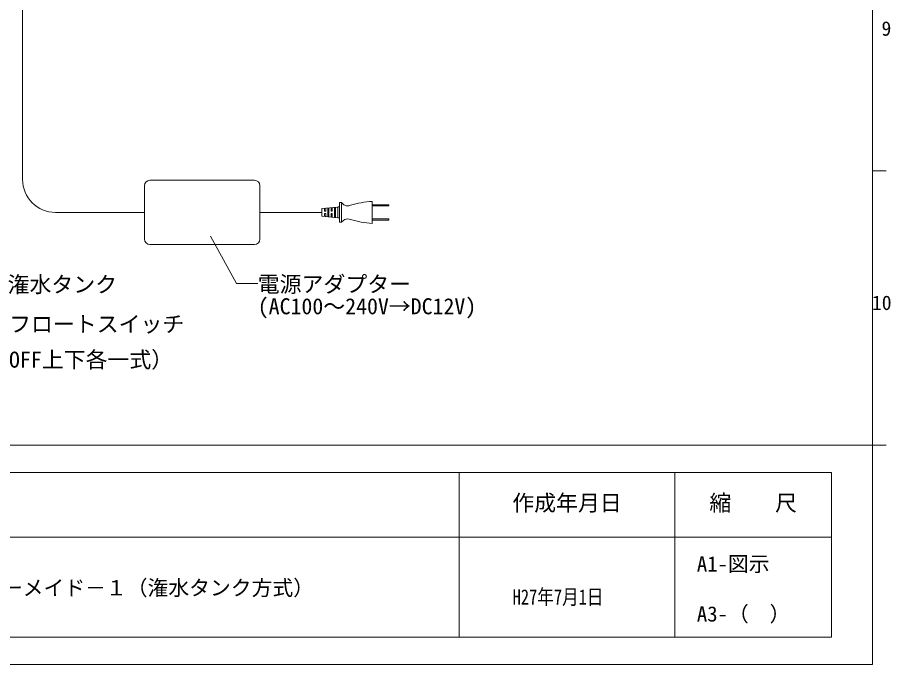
# Model space of a CAD drawing. Units: millimetres, scale not verified. Extents: x -1916 to 1917, y -1364 to 1364.
# Drawn here: x 1120 to 1917, y -1364 to -774 of the extents above; entities that cross this region are included whole.
import ezdxf
from ezdxf.enums import TextEntityAlignment as Align

# ---------------------------------------------------------------- set-up
doc = ezdxf.new("R2010")
doc.units = ezdxf.units.MM
doc.header["$LTSCALE"] = 10
for name, color, linetype, lineweight in [('0-1_A-2', 4, 'Continuous', 5), ('0-5_A-6', 7, 'Continuous', 9), ('0-6_A-7', 5, 'Continuous', 18), ('F-4', 7, 'Continuous', 18), ('F-5', 7, 'Continuous', 18)]:
    doc.layers.add(name, color=color, linetype=linetype, lineweight=lineweight)
doc.styles.add('ＭＳ ゴシック', font='')
doc.styles.get('ＭＳ ゴシック').set_extended_font_data('MS Gothic')

msp = doc.modelspace()

# ---------------------------------------------------------------- linework, layer by layer
at = {"layer": '0-1_A-2', "color": 7, "lineweight": 9}
for p, q in [((1124.63, -921.58), (1124.63, -621.24)), ((1240.93, -922.32), (1336.43, -922.32)), ((1235.93, -975.96), (1235.93, -927.32)), ((1341.43, -927.32), (1341.43, -975.96)), ((1235.93, -951.58), (1154.63, -951.58)), ((1341.43, -951.58), (1397.95, -951.58)), ((1336.43, -980.96), (1240.93, -980.96))]:
    msp.add_line(p, q, dxfattribs=at)
for centre, radius, start, end in [((1154.63, -921.58), 30, 180, 270), ((1240.93, -927.32), 5, 90, 180), ((1336.43, -927.32), 5, 0, 90), ((1240.93, -975.96), 5, 180, 270), ((1336.43, -975.96), 5, 270, 0)]:
    msp.add_arc(centre, radius, start, end, dxfattribs=at)
at = {"layer": '0-5_A-6'}
for p, q in [((1397.95, -948.08), (1412.45, -946.72)), ((1397.95, -955.08), (1397.95, -948.08)), ((1400.45, -950.58), (1400.45, -947.85)), ((1403.45, -955.6), (1403.45, -947.56)), ((1404.45, -955.69), (1404.45, -947.47)), ((1406.45, -950.58), (1406.45, -947.28)), ((1407.45, -950.58), (1407.45, -947.19)), ((1409.45, -956.16), (1409.45, -947)), ((1410.45, -956.25), (1410.45, -946.91)), ((1413.95, -946.58), (1412.45, -946.58)), ((1412.45, -956.58), (1412.45, -946.58)), ((1413.95, -942.58), (1415.95, -942.58)), ((1413.95, -942.58), (1413.95, -960.58)), ((1415.95, -942.58), (1415.95, -960.58)), ((1443.95, -941.58), (1443.95, -961.58)), ((1443.95, -945.58), (1458.95, -945.58)), ((1397.95, -955.08), (1412.45, -956.44)), ((1400.45, -952.58), (1400.45, -955.31)), ((1406.45, -950.58), (1407.45, -950.58)), ((1406.45, -952.58), (1407.45, -952.58)), ((1406.45, -955.88), (1406.45, -952.58)), ((1407.45, -955.97), (1407.45, -952.58)), ((1413.95, -956.58), (1412.45, -956.58)), ((1413.95, -960.58), (1415.95, -960.58)), ((1443.95, -958.58), (1458.95, -958.58))]:
    msp.add_line(p, q, dxfattribs=at)
for points in [[(1400.45, -950.58), (1401.45, -950.58), (1401.45, -947.75)], [(1443.95, -944.58), (1458.95, -944.58), (1458.95, -945.58)], [(1400.45, -952.58), (1401.45, -952.58), (1401.45, -955.41)], [(1443.95, -957.58), (1458.95, -957.58), (1458.95, -958.58)]]:
    msp.add_lwpolyline(points, dxfattribs=at)
for centre, radius, start, end in [((1424.72, -935.11), 11.52, 220.43351, 239.95535), ((1421.45, -939.08), 6.5, 247.38014, 292.61986), ((1449.82, -1034), 92.6, 93.63218, 106.22031), ((1424.72, -968.05), 11.52, 120.04465, 139.56649), ((1421.45, -964.08), 6.5, 67.38014, 112.61986), ((1449.82, -869.17), 92.6, 253.77969, 266.36782)]:
    msp.add_arc(centre, radius, start, end, dxfattribs=at)
at = {"layer": '0-6_A-7'}
for p, q in [((1296.26, -973.39), (1320.04, -1016.37)), ((1320.04, -1016.37), (1339.39, -1016.37))]:
    msp.add_line(p, q, dxfattribs=at)
at = {"layer": 'F-4'}
for p, q in [((1900.73, 1338.76), (1900.73, -1364.21)), ((1913.24, -913.71), (1900.73, -913.71)), ((1913.24, -1163.99), (1900.73, -1163.99)), ((-1878.43, -1189.02), (1863.18, -1189.02)), ((1523.34, -1189.02), (1523.34, -1339.18)), ((1720.3, -1189.02), (1720.3, -1339.18)), ((1863.18, -1189.02), (1863.18, -1339.18)), ((-1878.43, -1339.18), (1863.18, -1339.18))]:
    msp.add_line(p, q, dxfattribs=at)
at = {"layer": 'F-4', "color": 3}
msp.add_line((1900.73, -1163.99), (-1915.97, -1163.99), dxfattribs=at)
at = {"layer": 'F-4'}
for points in [[(-1915.97, 1338.76), (-1915.97, -1364.21), (1900.73, -1364.21)], [(598.92, -1247.83), (811.65, -1247.83), (1863.18, -1247.83)]]:
    msp.add_lwpolyline(points, dxfattribs=at)

# ---------------------------------------------------------------- texts
at = {"layer": '0-6_A-7', "color": 7, "style": 'ＭＳ ゴシック'}
for s, p in [('潅水タンク', (1110.98, -1029.06)), ('電源アダプター', (1339.39, -1028.8)), ('(AC100～240V→DC12V)', (1339.39, -1048.98)), ('２連フロートスイッチ', (1072.39, -1065.23)), ('(ON/OFF上下各一式）', (1072.39, -1097.7))]:
    msp.add_text(s, height=14.66, dxfattribs=at).set_placement(p, align=Align.BOTTOM_LEFT)
at = {"layer": 'F-4', "style": 'ＭＳ ゴシック'}
for s, height, p in [('9', 13.2, (1908.91, -794.36)), ('10', 13.2, (1900.15, -1044.63)), ('作成年月日', 14.66, (1571.82, -1228.42)), ('縮\u3000\u3000尺', 14.66, (1751.74, -1228.42))]:
    msp.add_text(s, height=height, dxfattribs=at).set_placement(p, align=Align.BOTTOM_LEFT)
at = {"layer": 'F-5', "style": 'ＭＳ ゴシック'}
for s, p in [('A1-図示', (1740.3, -1283.51)), ('森のかべ オーダーメイド－１（潅水タンク方式）', (963.29, -1305.34)), ('A3-（\u3000）', (1740.3, -1329.18))]:
    msp.add_text(s, height=13.93, dxfattribs=at).set_placement(p, align=Align.BOTTOM_LEFT)
at = {"layer": 'F-5', "style": 'ＭＳ ゴシック', "width": 0.8}
msp.add_text('H27年7月1日  ', height=13.84, dxfattribs=at).set_placement((1572.07, -1313.58), align=Align.BOTTOM_LEFT)

doc.saveas('drawing.dxf')
